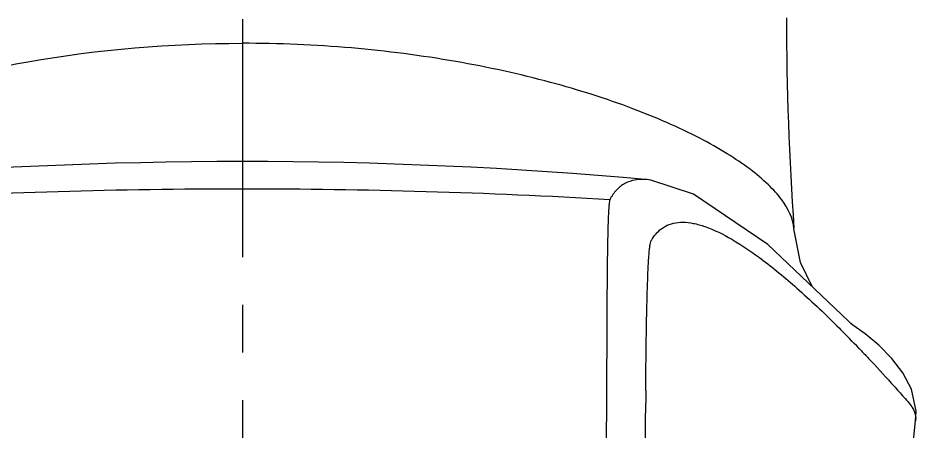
# Model space of a CAD drawing. Extents: x -12995 to -12401, y -628 to -208.
# Drawn here: x -12794.09 to -12761.08, y -350.96 to -335.79 of the extents above; entities that cross this region are included whole.
import ezdxf

# ---------------------------------------------------------------- set-up
doc = ezdxf.new("R2010")
doc.units = 0
doc.header["$LTSCALE"] = 7
doc.header["$MEASUREMENT"] = 0
doc.linetypes.add('CENTER', pattern=[2, 1.25, -0.25, 0.25, -0.25])
for name, color, linetype in [('CL', 1, 'CENTER'), ('D', 2, 'CONTINUOUS'), ('Make2D 표시선', 7, 'CONTINUOUS')]:
    doc.layers.add(name, color=color, linetype=linetype)

msp = doc.modelspace()

# ---------------------------------------------------------------- linework, layer by layer
at = {"layer": 'CL'}
msp.add_line((-12785.841, -293.833), (-12785.826, -581.437), dxfattribs=at)
at = {"layer": 'D', "color": 7, "linetype": 'Continuous'}
for p, q in [((-12770.834, -341.746), (-12770.963, -341.731)), ((-12765.569, -343.532), (-12765.569, -343.532)), ((-12763.597, -346.89), (-12763.558, -346.93)), ((-12763.473, -347.014), (-12763.596, -346.888)), ((-12763.9, -347.19), (-12763.859, -347.231)), ((-12763.859, -347.231), (-12763.784, -347.306)), ((-12762.446, -347.817), (-12762.951, -347.395)), ((-12772.454, -348.834), (-12772.456, -349.514)), ((-12772.453, -348.716), (-12772.454, -348.834)), ((-12761.57, -348.823), (-12761.555, -348.845)), ((-12772.456, -349.514), (-12772.492, -357.44)), ((-12771.015, -349.479), (-12771.015, -349.363)), ((-12761.098, -350.59), (-12761.082, -350.237)), ((-12761.097, -350.579), (-12761.098, -350.589)), ((-12761.096, -350.571), (-12761.097, -350.579))]:
    msp.add_line(p, q, dxfattribs=at)
for points in [[(-12763.558, -346.93), (-12766.526, -344.119), (-12769.255, -342.262), (-12770.834, -341.747)], [(-12764.898, -345.661), (-12765.322, -344.781), (-12765.569, -343.533)], [(-12762.951, -347.395), (-12763.404, -347.073), (-12763.473, -347.014)], [(-12761.57, -348.823), (-12761.971, -348.307), (-12762.446, -347.817)], [(-12761.082, -350.237), (-12761.248, -349.432), (-12761.556, -348.846)], [(-12765.834, -430.791), (-12765.305, -403.908), (-12763.692, -376.775), (-12761.097, -350.579)]]:
    msp.add_lwpolyline(points, dxfattribs=at)
for centre, radius, start, end in [((-12785.832, -507.923), 166.856, 84.8698, 95.13925), ((-12785.815, -575.143), 233.066, 90.00793, 93.33148), ((-12785.843, -575.16), 233.083, 86.67769, 90.00107), ((-12798.606, -381.848), 49.048, 43.6081, 44.7687), ((-12445.719, -351.678), 325.304, 179.6127, 179.75924)]:
    msp.add_arc(centre, radius, start, end, dxfattribs=at)
for points, knots in [([(-12800.247, -339.15), (-12799.257, -338.774), (-12797.105, -338.092), (-12792.324, -337.045), (-12788.48, -336.723), (-12785.843, -336.724)], [0, 0, 0, 0, 0.216586, 0.460707, 1, 1, 1, 1]), ([(-12765.569, -343.532), (-12765.596, -343.151), (-12765.906, -342.553), (-12766.529, -341.878), (-12767.209, -341.312), (-12768.053, -340.745), (-12769.47, -339.953), (-12771.623, -339.025), (-12774.626, -338.078), (-12778.084, -337.325), (-12781.874, -336.837), (-12784.503, -336.723), (-12785.843, -336.724)], [0, 0, 0, 0, 0.051453, 0.08495, 0.12446, 0.170139, 0.221936, 0.343031, 0.485462, 0.645805, 0.819347, 1, 1, 1, 1]), ([(-12770.963, -341.731), (-12771.11, -341.718), (-12771.393, -341.722), (-12771.728, -341.831), (-12771.95, -341.976), (-12772.098, -342.113), (-12772.207, -342.249), (-12772.282, -342.37), (-12772.321, -342.434), (-12772.335, -342.469)], [0, 0, 0, 0, 0.265891, 0.504726, 0.6219, 0.741559, 0.866831, 0.932601, 1, 1, 1, 1]), ([(-12772.335, -342.469), (-12772.343, -342.489), (-12772.354, -342.547), (-12772.367, -342.657), (-12772.38, -342.813), (-12772.396, -343.114), (-12772.411, -343.604), (-12772.425, -344.326), (-12772.436, -345.218), (-12772.443, -346.265), (-12772.449, -347.449), (-12772.452, -348.281), (-12772.453, -348.716)], [0, 0, 0, 0, 0.010441, 0.028173, 0.053184, 0.085619, 0.172625, 0.288589, 0.432033, 0.600678, 0.79137, 1, 1, 1, 1]), ([(-12771.015, -349.363), (-12771.011, -348.918), (-12771.003, -348.077), (-12770.986, -346.902), (-12770.962, -345.907), (-12770.934, -345.116), (-12770.905, -344.591), (-12770.878, -344.28), (-12770.857, -344.129), (-12770.842, -344.029), (-12770.813, -343.972), (-12770.786, -343.936), (-12770.744, -343.859), (-12770.668, -343.755), (-12770.521, -343.592), (-12770.302, -343.43), (-12769.991, -343.316), (-12769.639, -343.283), (-12769.247, -343.33), (-12768.628, -343.507), (-12767.75, -343.95), (-12766.599, -344.745), (-12765.283, -345.846), (-12764.38, -346.709), (-12763.9, -347.19)], [0, 0, 0, 0, 0.096331, 0.181842, 0.254039, 0.311364, 0.352956, 0.367795, 0.378771, 0.385905, 0.389451, 0.392392, 0.395698, 0.408286, 0.420234, 0.443125, 0.466165, 0.490998, 0.518968, 0.551028, 0.629659, 0.729974, 0.853257, 1, 1, 1, 1]), ([(-12763.092, -348.018), (-12763.002, -348.112), (-12762.632, -348.503), (-12762.267, -348.9), (-12761.993, -349.202)], [0, 0, 0, 0, 0.241731, 1, 1, 1, 1]), ([(-12761.993, -349.202), (-12761.869, -349.34), (-12761.683, -349.548), (-12761.435, -349.824), (-12761.313, -349.965), (-12761.261, -350.04)], [0, 0, 0, 0, 0.498754, 0.754062, 1, 1, 1, 1]), ([(-12761.261, -350.04), (-12761.231, -350.083), (-12761.134, -350.243), (-12761.082, -350.437), (-12761.096, -350.571)], [0, 0, 0, 0, 0.28118, 1, 1, 1, 1])]:
    msp.add_open_spline(points, degree=3, knots=knots, dxfattribs=at)
msp.add_open_spline([(-12771.058, -357.937), (-12771.046, -355.395), (-12771.034, -352.853), (-12771.02, -350.311)], degree=3, dxfattribs=at)
at = {"layer": 'Make2D 표시선'}
msp.add_arc((-12655.488, -335.78), 110.354, 180.00576, 184.02081, dxfattribs=at)

doc.saveas('drawing.dxf')
